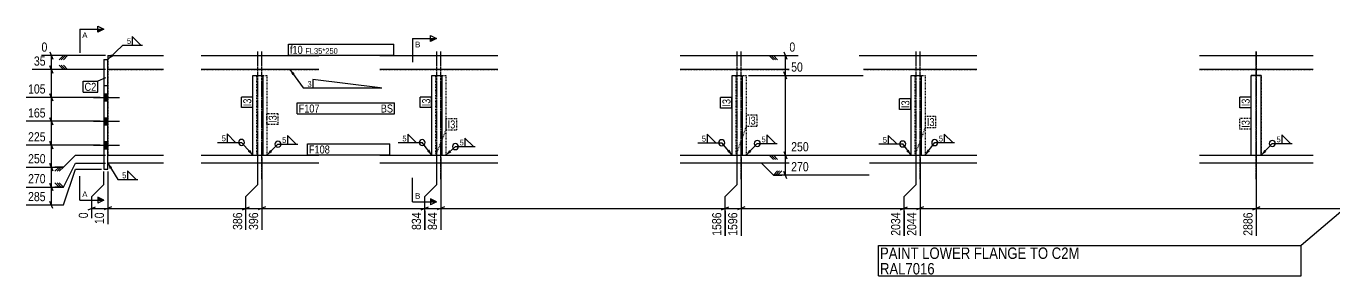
# Model space of a CAD drawing. Header units: millimetres. Extents: x 14 to 41883, y 10 to 1769.
# Drawn here: x 14 to 3288, y 14 to 641 of the extents above; entities that cross this region are included whole.
import ezdxf

# ---------------------------------------------------------------- set-up
doc = ezdxf.new("R2010")
doc.units = ezdxf.units.MM
doc.linetypes.add('DXK_LINE_DOT2', pattern=[3.9198, 1.9599, -1.9599])
doc.linetypes.add('DXK_LINE_DOT3', pattern=[5.9187, 2.979, -0.9799, 0.9799, -0.9799])
for name, color, linetype in [('MÅLSÆTNING', 7, 'Continuous'), ('STÅL', 7, 'Continuous'), ('TEKST', 7, 'Continuous')]:
    doc.layers.add(name, color=color, linetype=linetype)
doc.styles.add('Arial', font='ARIAL.TTF', dxfattribs={"height": 0.2})
doc.styles.add('Arial Narrow', font='ARIALN.TTF', dxfattribs={"height": 0.2})

msp = doc.modelspace()

# ---------------------------------------------------------------- hatches: boundary and pattern name
at = {"layer": 'STÅL', "linetype": 'Continuous'}
for points in [[(218.3, 453.3), (218.3, 471.3), (208.3, 471.3), (208.3, 453.3)], [(218.3, 453.3), (218.3, 471.3), (208.3, 471.3), (208.3, 453.3)], [(218.3, 393.3), (218.3, 411.3), (208.3, 411.3), (208.3, 393.3)], [(218.3, 393.3), (218.3, 411.3), (208.3, 411.3), (208.3, 393.3)], [(218.3, 333.3), (218.3, 351.3), (208.3, 351.3), (208.3, 333.3)], [(218.3, 333.3), (218.3, 351.3), (208.3, 351.3), (208.3, 333.3)]]:
    msp.add_hatch(color=96, dxfattribs=at).paths.add_polyline_path(points)
at = {"layer": 'TEKST', "linetype": 'Continuous'}
for color, points in [(30, [(193.3, 626.1), (193.3, 633.6), (208.3, 633.6)]), (30, [(1026.8, 602.8), (1026.8, 610.3), (1041.8, 610.3)]), (3, [(231.7, 565), (218.3, 557.3), (226.5, 570.4)]), (3, [(680.3, 517.9), (674.6, 532.3), (686.4, 522.3)]), (3, [(680.3, 517.9), (674.6, 532.3), (686.4, 522.3)]), (3, [(574.7, 331), (581.8, 317.3), (569.1, 326)]), (3, [(630.1, 325.2), (616.8, 317.3), (624.8, 330.5)]), (3, [(1023.7, 331.5), (1029.8, 317.3), (1017.7, 326.9)]), (3, [(1078.5, 324.5), (1064.8, 317.3), (1073.5, 330.1)]), (3, [(1775.1, 331.2), (1781.8, 317.3), (1769.3, 326.4)]), (3, [(1829.9, 325.6), (1816.8, 317.3), (1824.5, 330.7)]), (3, [(2223.8, 331.5), (2229.8, 317.3), (2217.8, 327)]), (3, [(2276.9, 326.9), (2264.8, 317.3), (2271, 331.5)]), (3, [(3119.8, 325.7), (3106.8, 317.3), (3114.4, 330.8)]), (3, [(3119.8, 325.7), (3106.8, 317.3), (3114.4, 330.8)]), (3, [(223.1, 282.6), (218.3, 297.3), (229.5, 286.6)]), (30, [(193.3, 204.5), (193.3, 212), (208.3, 204.5)]), (30, [(1026.8, 200.5), (1026.8, 208), (1041.8, 200.5)])]:
    msp.add_hatch(color=color, dxfattribs=at).paths.add_polyline_path(points)

# ---------------------------------------------------------------- linework, layer by layer
at = {"layer": 'MÅLSÆTNING', "color": 7, "linetype": 'Continuous'}
for p, q in [((107.2, 567.3), (96.7, 556.8)), ((117.7, 567.3), (96.7, 567.3)), ((112.5, 567.3), (102, 556.8)), ((117.7, 567.3), (107.2, 556.8)), ((1844.4, 567.3), (1939.8, 567.3)), ((1874.5, 567.3), (1885, 556.8)), ((1874.5, 567.3), (1895.5, 567.3)), ((1879.7, 567.3), (1890.2, 556.8)), ((1885, 567.3), (1895.5, 556.8)), ((1911.4, 576.3), (1918.6, 558.3)), ((1915, 517.3), (1915, 567.3)), ((212.3, 532.3), (29, 532.3)), ((73.6, 541.3), (80.8, 523.3)), ((107.2, 532.3), (96.7, 542.8)), ((107.2, 532.3), (96.7, 542.8)), ((117.7, 532.3), (96.7, 532.3)), ((117.7, 532.3), (96.7, 532.3)), ((112.5, 532.3), (102, 542.8)), ((112.5, 532.3), (102, 542.8)), ((117.7, 532.3), (107.2, 542.8)), ((117.7, 532.3), (107.2, 542.8)), ((1918.6, 508.3), (1911.4, 526.3)), ((1918.6, 508.3), (1911.4, 526.3)), ((1822.8, 517.3), (2110.2, 517.3)), ((1822.8, 517.3), (2110.2, 517.3)), ((1915, 317.3), (1915, 517.3)), ((199.3, 462.3), (14.4, 462.3)), ((199.3, 402.3), (14.4, 402.3)), ((73.6, 411.3), (80.8, 393.3)), ((77.2, 342.3), (77.2, 402.3)), ((199.3, 342.3), (14.4, 342.3)), ((199.3, 342.3), (14.4, 342.3)), ((80.8, 333.3), (73.6, 351.3)), ((73.6, 351.3), (80.8, 333.3)), ((77.2, 287.3), (77.2, 342.3)), ((80.8, 278.3), (73.6, 296.3)), ((73.6, 296.3), (80.8, 278.3)), ((107.2, 287.3), (137.2, 317.3)), ((107.2, 287.3), (137.2, 317.3)), ((107.2, 237.3), (137.2, 297.3)), ((107.2, 237.3), (137.2, 297.3)), ((137.2, 317.3), (212.3, 317.3)), ((137.2, 317.3), (212.3, 317.3)), ((137.2, 297.3), (212.3, 297.3)), ((137.2, 297.3), (212.3, 297.3)), ((594.3, 243.8), (594.3, 311.3)), ((594.3, 243.8), (594.3, 311.3)), ((604.3, 311.3), (604.3, 129.7)), ((604.3, 311.3), (604.3, 129.7)), ((1042.3, 243.8), (1042.3, 311.3)), ((1042.3, 243.8), (1042.3, 311.3)), ((1052.3, 311.3), (1052.3, 129.7)), ((1052.3, 311.3), (1052.3, 129.7)), ((1794.3, 243.8), (1794.3, 311.3)), ((1794.3, 243.8), (1794.3, 311.3)), ((1804.3, 311.3), (1804.3, 115.1)), ((1837.6, 317.3), (2124.8, 317.3)), ((1837.6, 317.3), (2124.8, 317.3)), ((1855, 297.3), (1837.6, 297.3)), ((1885, 267.3), (1855, 297.3)), ((1874.5, 317.3), (1885, 306.8)), ((1874.5, 317.3), (1895.5, 317.3)), ((1874.5, 317.3), (1885, 306.8)), ((1874.5, 317.3), (1895.5, 317.3)), ((1879.7, 317.3), (1890.2, 306.8)), ((1879.7, 317.3), (1890.2, 306.8)), ((1885, 317.3), (1895.5, 306.8)), ((1885, 317.3), (1895.5, 306.8)), ((1911.4, 326.3), (1918.6, 308.3)), ((1911.4, 326.3), (1918.6, 308.3)), ((1915, 267.3), (1915, 317.3)), ((2242.3, 243.8), (2242.3, 311.3)), ((2242.3, 243.8), (2242.3, 311.3)), ((2252.3, 311.3), (2252.3, 115.1)), ((2252.3, 311.3), (2252.3, 115.1)), ((3094.3, 311.3), (3094.3, 115.1)), ((3094.3, 311.3), (3094.3, 115.1)), ((14.4, 287.3), (107.2, 287.3)), ((14.4, 287.3), (107.2, 287.3)), ((77.2, 237.3), (77.2, 287.3)), ((96.7, 287.3), (86.2, 276.8)), ((107.2, 287.3), (86.2, 287.3)), ((96.7, 287.3), (86.2, 276.8)), ((107.2, 287.3), (86.2, 287.3)), ((102, 287.3), (91.5, 276.8)), ((102, 287.3), (91.5, 276.8)), ((107.2, 287.3), (96.7, 276.8)), ((107.2, 287.3), (96.7, 276.8)), ((107.2, 192.3), (137.2, 282.3)), ((137.2, 282.3), (202.3, 282.3)), ((208.3, 243.8), (208.3, 276.3)), ((218.3, 276.3), (218.3, 144.4)), ((218.3, 276.3), (218.3, 144.4)), ((1885, 267.3), (1895.5, 277.8)), ((2124.8, 267.3), (1885, 267.3)), ((1885, 267.3), (1906, 267.3)), ((1890.2, 267.3), (1900.7, 277.8)), ((1895.5, 267.3), (1906, 277.8)), ((1918.6, 258.3), (1911.4, 276.3)), ((14.4, 237.3), (107.2, 237.3)), ((14.4, 237.3), (107.2, 237.3)), ((80.8, 228.3), (73.6, 246.3)), ((73.6, 246.3), (80.8, 228.3)), ((77.2, 192.3), (77.2, 237.3)), ((96.7, 237.3), (86.2, 247.8)), ((96.7, 237.3), (86.2, 247.8)), ((107.2, 237.3), (86.2, 237.3)), ((107.2, 237.3), (86.2, 237.3)), ((102, 237.3), (91.5, 247.8)), ((102, 237.3), (91.5, 247.8)), ((107.2, 237.3), (96.7, 247.8)), ((107.2, 237.3), (96.7, 247.8)), ((178.3, 213.8), (208.3, 243.8)), ((564.3, 213.8), (594.3, 243.8)), ((564.3, 213.8), (594.3, 243.8)), ((1012.3, 213.8), (1042.3, 243.8)), ((1012.3, 213.8), (1042.3, 243.8)), ((1764.3, 213.8), (1794.3, 243.8)), ((1764.3, 213.8), (1794.3, 243.8)), ((2212.3, 213.8), (2242.3, 243.8)), ((2212.3, 213.8), (2242.3, 243.8)), ((80.8, 183.3), (73.6, 201.3)), ((178.3, 159), (178.3, 213.8)), ((564.3, 129.7), (564.3, 213.8)), ((1012.3, 129.7), (1012.3, 213.8)), ((1764.3, 115.1), (1764.3, 213.8)), ((2212.3, 115.1), (2212.3, 213.8)), ((14.4, 192.3), (107.2, 192.3)), ((169.3, 180.2), (187.3, 187.4)), ((178.3, 183.8), (218.3, 183.8)), ((227.3, 187.4), (209.3, 180.2)), ((227.3, 187.4), (209.3, 180.2)), ((555.3, 180.2), (573.3, 187.4)), ((564.3, 183.8), (604.3, 183.8)), ((613.3, 187.4), (595.3, 180.2)), ((613.3, 187.4), (595.3, 180.2)), ((1003.3, 180.2), (1021.3, 187.4)), ((1012.3, 183.8), (1052.3, 183.8)), ((1061.3, 187.4), (1043.3, 180.2)), ((1061.3, 187.4), (1043.3, 180.2)), ((1755.3, 180.2), (1773.3, 187.4)), ((1764.3, 183.8), (1804.3, 183.8)), ((1813.3, 187.4), (1795.3, 180.2)), ((2203.3, 180.2), (2221.3, 187.4)), ((2212.3, 183.8), (2252.3, 183.8)), ((2261.3, 187.4), (2243.3, 180.2)), ((2261.3, 187.4), (2243.3, 180.2)), ((2252.3, 183.8), (3094.3, 183.8)), ((3103.3, 187.4), (3085.3, 180.2)), ((3085.3, 180.2), (3103.3, 187.4)), ((3094.3, 183.8), (3542.3, 183.8))]:
    msp.add_line(p, q, dxfattribs=at)
at = {"layer": 'STÅL', "color": 2, "linetype": 'Continuous'}
for p, q in [((208.3, 557.3), (208.3, 282.3)), ((208.3, 557.3), (218.3, 557.3)), ((218.3, 567.3), (218.3, 557.3)), ((218.3, 567.3), (358.3, 567.3)), ((218.3, 317.3), (218.3, 557.3)), ((451.8, 567.3), (746.8, 567.3)), ((899.8, 567.3), (1194.8, 567.3)), ((1651.8, 567.3), (1946.8, 567.3)), ((2099.8, 567.3), (2394.8, 567.3)), ((2951.8, 567.3), (3236.8, 567.3)), ((358.3, 532.3), (218.3, 532.3)), ((746.8, 532.3), (451.8, 532.3)), ((1194.8, 532.3), (899.8, 532.3)), ((1946.8, 532.3), (1651.8, 532.3)), ((2394.8, 532.3), (2099.8, 532.3)), ((3236.8, 532.3), (2951.8, 532.3)), ((208.3, 492.3), (218.3, 492.3)), ((581.8, 317.3), (581.8, 517.3)), ((581.8, 517.3), (606.8, 517.3)), ((606.8, 517.3), (606.8, 317.3)), ((1029.8, 317.3), (1029.8, 517.3)), ((1029.8, 517.3), (1054.8, 517.3)), ((1054.8, 517.3), (1054.8, 317.3)), ((1781.8, 317.3), (1781.8, 517.3)), ((1781.8, 517.3), (1806.8, 517.3)), ((1806.8, 517.3), (1806.8, 317.3)), ((2229.8, 317.3), (2229.8, 517.3)), ((2229.8, 517.3), (2254.8, 517.3)), ((2254.8, 517.3), (2254.8, 317.3)), ((3081.8, 317.3), (3081.8, 517.3)), ((3106.8, 517.3), (3081.8, 517.3)), ((3106.8, 317.3), (3106.8, 517.3)), ((218.3, 297.3), (218.3, 317.3)), ((218.3, 317.3), (358.3, 317.3)), ((358.3, 297.3), (218.3, 297.3)), ((218.3, 282.3), (218.3, 297.3)), ((451.8, 317.3), (746.8, 317.3)), ((746.8, 297.3), (451.8, 297.3)), ((899.8, 317.3), (1194.8, 317.3)), ((1194.8, 297.3), (899.8, 297.3)), ((1651.8, 317.3), (1946.8, 317.3)), ((1946.8, 297.3), (1651.8, 297.3)), ((2099.8, 317.3), (2394.8, 317.3)), ((2394.8, 297.3), (2099.8, 297.3)), ((2951.8, 317.3), (3236.8, 317.3)), ((3236.8, 297.3), (2951.8, 297.3)), ((208.3, 282.3), (218.3, 282.3))]:
    msp.add_line(p, q, dxfattribs=at)
at = {"layer": 'STÅL', "color": 7, "linetype": 'DXK_LINE_DOT2'}
for p, q in [((218.3, 557.3), (218.3, 532.3)), ((218.3, 532.3), (218.3, 317.3)), ((218.3, 532.3), (358.3, 532.3)), ((451.8, 532.3), (746.8, 532.3)), ((899.8, 532.3), (1194.8, 532.3)), ((1651.8, 532.3), (1946.8, 532.3)), ((2099.8, 532.3), (2394.8, 532.3)), ((2951.8, 532.3), (3236.8, 532.3)), ((591.8, 317.3), (591.8, 517.3)), ((591.8, 517.3), (616.8, 517.3)), ((616.8, 517.3), (616.8, 317.3)), ((1039.8, 317.3), (1039.8, 517.3)), ((1039.8, 517.3), (1064.8, 517.3)), ((1064.8, 517.3), (1064.8, 317.3)), ((1791.8, 317.3), (1791.8, 517.3)), ((1791.8, 517.3), (1805.1, 517.3)), ((1805.2, 517.3), (1805.1, 517.3)), ((1805.2, 517.3), (1816.8, 517.3)), ((1816.8, 517.3), (1816.8, 317.3)), ((2239.8, 317.3), (2239.8, 517.3)), ((2239.8, 517.3), (2253.1, 517.3)), ((2253.2, 517.3), (2253.1, 517.3)), ((2253.2, 517.3), (2264.8, 517.3)), ((2264.8, 517.3), (2264.8, 317.3)), ((3081.8, 317.3), (3081.8, 517.3)), ((3081.8, 517.3), (3106.8, 517.3)), ((3106.8, 517.3), (3106.8, 317.3)), ((218.3, 317.3), (358.3, 317.3)), ((218.3, 297.3), (218.3, 317.3)), ((451.8, 317.3), (746.8, 317.3)), ((899.8, 317.3), (1194.8, 317.3)), ((1651.8, 317.3), (1946.8, 317.3)), ((2099.8, 317.3), (2394.8, 317.3)), ((2951.8, 317.3), (3236.8, 317.3))]:
    msp.add_line(p, q, dxfattribs=at)
at = {"layer": 'STÅL', "color": 7, "linetype": 'DXK_LINE_DOT3'}
for p, q in [((594.3, 257.3), (594.3, 577.3)), ((604.3, 257.3), (604.3, 577.3)), ((1042.3, 257.3), (1042.3, 577.3)), ((1052.3, 257.3), (1052.3, 577.3)), ((1794.3, 257.3), (1794.3, 577.3)), ((1804.3, 257.3), (1804.3, 577.3)), ((2242.3, 257.3), (2242.3, 577.3)), ((2252.3, 257.3), (2252.3, 577.3)), ((3094.3, 577.3), (3094.3, 257.3)), ((3094.3, 257.3), (3094.3, 577.3))]:
    msp.add_line(p, q, dxfattribs=at)
at = {"layer": 'STÅL', "color": 96, "linetype": 'Continuous'}
for p, q in [((182.3, 462.3), (247.3, 462.3)), ((182.3, 462.3), (247.3, 462.3)), ((208.3, 471.3), (218.3, 471.3)), ((208.3, 471.3), (218.3, 471.3)), ((208.3, 453.3), (218.3, 453.3)), ((208.3, 453.3), (218.3, 453.3)), ((182.3, 402.3), (247.3, 402.3)), ((182.3, 402.3), (247.3, 402.3)), ((208.3, 411.3), (218.3, 411.3)), ((208.3, 411.3), (218.3, 411.3)), ((208.3, 393.3), (218.3, 393.3)), ((208.3, 393.3), (218.3, 393.3)), ((182.3, 342.3), (247.3, 342.3)), ((182.3, 342.3), (247.3, 342.3)), ((208.3, 351.3), (218.3, 351.3)), ((208.3, 351.3), (218.3, 351.3)), ((208.3, 333.3), (218.3, 333.3)), ((208.3, 333.3), (218.3, 333.3))]:
    msp.add_line(p, q, dxfattribs=at)
at = {"layer": 'TEKST', "color": 30, "linetype": 'Continuous'}
for p, q in [((193.3, 626.1), (193.3, 641.1)), ((193.3, 641.1), (208.3, 633.6)), ((208.3, 633.6), (193.3, 626.1)), ((1026.8, 602.8), (1026.8, 617.8)), ((1026.8, 617.8), (1041.8, 610.3)), ((1041.8, 610.3), (1026.8, 602.8)), ((208.3, 204.5), (193.3, 212)), ((193.3, 212), (193.3, 197)), ((208.3, 204.5), (193.3, 197)), ((1041.8, 200.5), (1026.8, 208))]:
    msp.add_line(p, q, dxfattribs=at)
at = {"layer": 'TEKST', "color": 3, "linetype": 'Continuous'}
for p, q in [((581.8, 317.3), (553.3, 349.4)), ((1029.8, 317.3), (1005.7, 348.9)), ((1781.8, 317.3), (1755.7, 348.5)), ((2229.8, 317.3), (2208.8, 345.3))]:
    msp.add_line(p, q, dxfattribs=at)
for centre, start, end in [((553.3, 349.4), 90, 270), ((553.3, 349.4), 270, 90), ((1005.7, 348.9), 90, 270), ((1005.7, 348.9), 270, 90), ((1755.7, 348.5), 90, 270), ((1755.7, 348.5), 270, 90), ((2208.8, 345.3), 90, 270), ((2208.8, 345.3), 270, 90)]:
    msp.add_arc(centre, 7.5, start, end, dxfattribs=at)

# ---------------------------------------------------------------- wipeouts: each hides what was drawn before it
at = {"color": 0, "linetype": 'Continuous'}
for points in [[(167.7, 611.1), (167.7, 626.1), (154.3, 626.1), (154.3, 611.1)], [(1001.2, 587.8), (1001.2, 602.8), (987.8, 602.8), (987.8, 587.8)], [(2289, 18), (2289, 48), (2152, 48), (2152, 18)]]:
    msp.add_wipeout(points, dxfattribs=at).dxf.layer = 'TEKST'
at = {"color": 0}
for points in [[(276.7, 595.2), (276.7, 612.6), (265.2, 612.6), (265.2, 595.2)], [(189.6, 478.7), (189.6, 499.7), (160.2, 499.7), (160.2, 478.7)], [(728.8, 487.7), (728.8, 505.1), (717.2, 505.1), (717.2, 487.7)], [(748.6, 424.3), (748.6, 445.3), (696.2, 445.3), (696.2, 424.3)], [(932.6, 424.3), (932.6, 445.3), (901.9, 445.3), (901.9, 424.3)], [(514, 351.2), (514, 368.6), (502.5, 368.6), (502.5, 351.2)], [(665.3, 346.6), (665.3, 364), (653.8, 364), (653.8, 346.6)], [(966.4, 350.7), (966.4, 368.1), (954.8, 368.1), (954.8, 350.7)], [(1716.4, 350.3), (1716.4, 367.7), (1704.8, 367.7), (1704.8, 350.3)], [(1865.6, 348.5), (1865.6, 365.9), (1854.1, 365.9), (1854.1, 348.5)], [(2169.5, 347.1), (2169.5, 364.5), (2158, 364.5), (2158, 347.1)], [(2309.8, 350.5), (2309.8, 367.9), (2298.3, 367.9), (2298.3, 350.5)], [(3155.2, 348.5), (3155.2, 365.9), (3143.7, 365.9), (3143.7, 348.5)], [(1109.7, 340.6), (1109.7, 358), (1098.2, 358), (1098.2, 340.6)], [(264.7, 258.3), (264.7, 275.7), (253.2, 275.7), (253.2, 258.3)]]:
    msp.add_wipeout(points, dxfattribs=at).dxf.layer = 'TEKST'

# ---------------------------------------------------------------- next in the draw order: linework, layer by layer
at = {"layer": 'TEKST', "color": 7, "linetype": 'Continuous'}
for p, q in [((148.3, 633.6), (148.3, 573.6)), ((148.3, 633.6), (208.3, 633.6)), ((981.8, 610.3), (981.8, 550.3)), ((981.8, 610.3), (1041.8, 610.3)), ((2148.4, 14.4), (3207, 14.4))]:
    msp.add_line(p, q, dxfattribs=at)
at = {"layer": 'TEKST', "color": 3, "linetype": 'Continuous'}
for p, q in [((218.3, 557.3), (255.9, 593.4)), ((255.9, 593.4), (305.5, 593.4)), ((301.3, 593.4), (279.8, 614.9)), ((279.8, 614.9), (279.8, 593.4)), ((279.8, 593.4), (301.3, 593.4)), ((674.6, 532.3), (707.9, 485.9)), ((674.6, 532.3), (707.9, 485.9)), ((900.3, 485.9), (731.9, 507.3)), ((731.9, 507.3), (731.9, 485.9)), ((707.9, 485.9), (904.6, 485.9)), ((731.9, 485.9), (900.3, 485.9)), ((538.5, 349.4), (517.1, 370.9)), ((517.1, 370.9), (517.1, 349.4)), ((689.8, 344.8), (668.4, 366.3)), ((668.4, 366.3), (668.4, 344.8)), ((990.9, 348.9), (969.4, 370.3)), ((969.4, 370.3), (969.4, 348.9)), ((1134.2, 338.8), (1112.8, 360.2)), ((1112.8, 360.2), (1112.8, 338.8)), ((1740.9, 348.5), (1719.5, 370)), ((1719.5, 370), (1719.5, 348.5)), ((1890.1, 346.7), (1868.7, 368.1)), ((1868.7, 368.1), (1868.7, 346.7)), ((2194.1, 345.3), (2172.6, 366.7)), ((2172.6, 366.7), (2172.6, 345.3)), ((2334.4, 348.7), (2312.9, 370.1)), ((2312.9, 370.1), (2312.9, 348.7)), ((3179.7, 346.7), (3158.3, 368.1)), ((3158.3, 368.1), (3158.3, 346.7)), ((493.2, 349.4), (553.3, 349.4)), ((517.1, 349.4), (538.5, 349.4)), ((616.8, 317.3), (644.5, 344.8)), ((644.5, 344.8), (694.1, 344.8)), ((668.4, 344.8), (689.8, 344.8)), ((945.5, 348.9), (1005.7, 348.9)), ((969.4, 348.9), (990.9, 348.9)), ((1064.8, 317.3), (1088.9, 338.8)), ((1088.9, 338.8), (1138.5, 338.8)), ((1112.8, 338.8), (1134.2, 338.8)), ((1695.5, 348.5), (1755.7, 348.5)), ((1719.5, 348.5), (1740.9, 348.5)), ((1816.8, 317.3), (1844.8, 346.7)), ((1844.8, 346.7), (1894.4, 346.7)), ((1868.7, 346.7), (1890.1, 346.7)), ((2148.7, 345.3), (2208.8, 345.3)), ((2172.6, 345.3), (2194.1, 345.3)), ((2264.8, 317.3), (2289, 348.7)), ((2289, 348.7), (2338.6, 348.7)), ((2312.9, 348.7), (2334.4, 348.7)), ((3106.8, 317.3), (3134.4, 346.7)), ((3106.8, 317.3), (3134.4, 346.7)), ((3134.4, 346.7), (3184, 346.7)), ((3158.3, 346.7), (3179.7, 346.7)), ((218.3, 297.3), (243.9, 256.5)), ((289.3, 256.5), (267.8, 277.9)), ((267.8, 277.9), (267.8, 256.5)), ((243.9, 256.5), (293.5, 256.5)), ((267.8, 256.5), (289.3, 256.5))]:
    msp.add_line(p, q, dxfattribs=at)
for centre, start, end in [((644.5, 344.8), 90, 270), ((644.5, 344.8), 270, 90), ((1088.9, 338.8), 90, 270), ((1088.9, 338.8), 270, 90), ((1844.8, 346.7), 90, 270), ((1844.8, 346.7), 270, 90), ((2289, 348.7), 90, 270), ((2289, 348.7), 270, 90), ((3134.4, 346.7), 90, 270), ((3134.4, 346.7), 270, 90)]:
    msp.add_arc(centre, 7.5, start, end, dxfattribs=at)

# ---------------------------------------------------------------- next in the draw order: texts
at = {"layer": 'TEKST', "color": 3, "linetype": 'Continuous', "style": 'Arial'}
for s, p in [('A', (154.3, 611.1)), ('B', (987.8, 587.8))]:
    msp.add_text(s, height=14.3, dxfattribs=at).set_placement(p)
at = {"layer": 'TEKST', "color": 3, "style": 'Arial Narrow'}
for s, p in [('5', (266.4, 596.4)), ('3', (718.4, 488.9)), ('5', (503.7, 352.4)), ('5', (655, 347.8)), ('5', (956, 351.9)), ('5', (1706, 351.5)), ('5', (1855.3, 349.7)), ('5', (2159.2, 348.3)), ('5', (2299.5, 351.7)), ('5', (3144.9, 349.7)), ('5', (1099.4, 341.8)), ('5', (254.4, 259.5))]:
    msp.add_text(s, height=14.3, dxfattribs=at).set_placement(p)

# ---------------------------------------------------------------- next in the draw order: wipeouts: each hides what was drawn before it
at = {"color": 0, "linetype": 'Continuous'}
for points, layer in [([(1944.6, 572.1), (1944.6, 605.7), (1920.4, 605.7), (1920.4, 572.1)], 'MÅLSÆTNING'), ([(2110.6, 522.1), (2110.6, 555.7), (1924.8, 555.7), (1924.8, 522.1)], 'MÅLSÆTNING'), ([(67.4, 407.1), (67.4, 440.7), (14, 440.7), (14, 407.1)], 'MÅLSÆTNING'), ([(2125.2, 322.1), (2125.2, 355.7), (1924.8, 355.7), (1924.8, 322.1)], 'MÅLSÆTNING'), ([(67.4, 292.1), (67.4, 325.7), (14, 325.7), (14, 292.1)], 'MÅLSÆTNING'), ([(2125.2, 272.1), (2125.2, 305.7), (1924.8, 305.7), (1924.8, 272.1)], 'MÅLSÆTNING'), ([(67.4, 242.1), (67.4, 275.7), (14, 275.7), (14, 242.1)], 'MÅLSÆTNING'), ([(1799.5, 178.4), (1765.9, 178.4), (1765.9, 110.3), (1799.5, 110.3)], 'MÅLSÆTNING'), ([(2247.5, 178.4), (2213.9, 178.4), (2213.9, 110.3), (2247.5, 110.3)], 'MÅLSÆTNING'), ([(3089.5, 178.4), (3055.9, 178.4), (3055.9, 110.3), (3089.5, 110.3)], 'MÅLSÆTNING'), ([(167.7, 212), (167.7, 227), (154.3, 227), (154.3, 212)], 'TEKST'), ([(3203.4, 57), (3203.4, 87), (2152, 87), (2152, 57)], 'TEKST')]:
    msp.add_wipeout(points, dxfattribs=at).dxf.layer = layer
at = {"color": 0}
for points in [[(706.5, 571.5), (706.5, 592.5), (674.5, 592.5), (674.5, 571.5)], [(189.6, 478.7), (189.6, 499.7), (160.2, 499.7), (160.2, 478.7)], [(577.6, 459.3), (556.6, 459.3), (556.6, 440.1), (577.6, 440.1)], [(1025.6, 459.3), (1004.6, 459.3), (1004.6, 440.1), (1025.6, 440.1)], [(3077.6, 459), (3056.6, 459), (3056.6, 439.8), (3077.6, 439.8)], [(748.6, 424.3), (748.6, 445.3), (696.2, 445.3), (696.2, 424.3)], [(932.6, 424.3), (932.6, 445.3), (901.9, 445.3), (901.9, 424.3)], [(1777.6, 458.2), (1756.6, 458.2), (1756.6, 439), (1777.6, 439)], [(2225.6, 454.7), (2204.6, 454.7), (2204.6, 435.5), (2225.6, 435.5)], [(641.2, 417.4), (620.2, 417.4), (620.2, 398.2), (641.2, 398.2)], [(1088.6, 384.4), (1088.6, 405.4), (1069.4, 405.4), (1069.4, 384.4)], [(1840.8, 394), (1840.8, 415), (1821.6, 415), (1821.6, 394)], [(2288.6, 390.3), (2288.6, 411.3), (2269.4, 411.3), (2269.4, 390.3)], [(3077.6, 405.3), (3056.6, 405.3), (3056.6, 386.1), (3077.6, 386.1)], [(921.4, 321.5), (921.4, 342.5), (722, 342.5), (722, 321.5)]]:
    msp.add_wipeout(points, dxfattribs=at).dxf.layer = 'TEKST'

# ---------------------------------------------------------------- next in the draw order: linework, layer by layer
at = {"layer": 'MÅLSÆTNING', "color": 7, "linetype": 'Continuous'}
for p, q in [((73.6, 471.3), (80.8, 453.3)), ((77.2, 402.3), (77.2, 462.3)), ((199.3, 402.3), (14.4, 402.3)), ((80.8, 393.3), (73.6, 411.3)), ((1804.3, 311.3), (1804.3, 115.1)), ((1764.3, 115.1), (1764.3, 213.8)), ((2212.3, 115.1), (2212.3, 213.8)), ((1052.3, 183.8), (1764.3, 183.8)), ((1755.3, 180.2), (1773.3, 187.4)), ((1813.3, 187.4), (1795.3, 180.2)), ((1804.3, 183.8), (2212.3, 183.8)), ((2203.3, 180.2), (2221.3, 187.4))]:
    msp.add_line(p, q, dxfattribs=at)
at = {"layer": 'TEKST', "color": 7, "linetype": 'Continuous'}
for p, q in [((156.6, 503.3), (193.2, 503.3)), ((156.6, 475.1), (156.6, 503.3)), ((213, 511.7), (193.2, 503.3)), ((193.2, 475.1), (193.2, 503.3)), ((156.6, 475.1), (193.2, 475.1)), ((692.6, 448.9), (936.2, 448.9)), ((692.6, 420.7), (692.6, 448.9)), ((936.2, 420.7), (936.2, 448.9)), ((692.6, 420.7), (936.2, 420.7)), ((3449.2, 297.3), (3207, 90.6)), ((148.3, 204.5), (148.3, 264.5)), ((148.3, 204.5), (208.3, 204.5)), ((2148.4, 90.6), (3207, 90.6)), ((2148.4, 14.4), (2148.4, 90.6)), ((3207, 14.4), (3207, 90.6))]:
    msp.add_line(p, q, dxfattribs=at)

# ---------------------------------------------------------------- next in the draw order: texts
at = {"layer": 'MÅLSÆTNING', "color": 3, "linetype": 'Continuous', "style": 'Arial Narrow'}
for s, height, p in [('0', 22.9, (1925.2, 576.9)), ('50', 22.91, (1929.6, 526.9)), ('165', 22.91, (18.8, 411.9)), ('250', 22.91, (1929.6, 326.9)), ('250', 22.91, (18.8, 296.9)), ('270', 22.91, (1929.6, 276.9))]:
    msp.add_text(s, height=height, dxfattribs=at).set_placement(p)
for s, p in [('1596', (1794.7, 115.1)), ('2044', (2242.7, 115.1)), ('2886', (3084.7, 115.1))]:
    msp.add_text(s, height=22.91, rotation=90.0002, dxfattribs=at).set_placement(p)
at = {"layer": 'TEKST', "color": 3, "style": 'Arial Narrow'}
for s, p in [('C2', (160.2, 478.7)), ('F107', (696.2, 424.3)), ('BS', (901.9, 424.3))]:
    msp.add_text(s, height=20.04, dxfattribs=at).set_placement(p)
at = {"layer": 'TEKST', "color": 3, "linetype": 'Continuous'}
for s, height, style, p in [('A', 14.3, 'Arial', (154.3, 212)), ('PAINT LOWER FLANGE TO C2M', 28.633, 'Arial Narrow', (2152, 57)), ('RAL7016', 28.63, 'Arial Narrow', (2152, 18))]:
    msp.add_text(s, height=height, dxfattribs=dict(at, style=style)).set_placement(p)

# ---------------------------------------------------------------- next in the draw order: wipeouts: each hides what was drawn before it
at = {"color": 0, "linetype": 'Continuous'}
msp.add_wipeout([(67.4, 197.1), (67.4, 230.7), (14, 230.7), (14, 197.1)], dxfattribs=at).dxf.layer = 'MÅLSÆTNING'
at = {"color": 0}
for points in [[(706.5, 571.5), (706.5, 592.5), (674.5, 592.5), (674.5, 571.5)], [(577.6, 459.3), (556.6, 459.3), (556.6, 440.1), (577.6, 440.1)], [(1025.6, 459.3), (1004.6, 459.3), (1004.6, 440.1), (1025.6, 440.1)], [(3077.6, 459), (3056.6, 459), (3056.6, 439.8), (3077.6, 439.8)], [(1777.6, 458.2), (1756.6, 458.2), (1756.6, 439), (1777.6, 439)], [(2225.6, 454.7), (2204.6, 454.7), (2204.6, 435.5), (2225.6, 435.5)], [(641.2, 417.4), (620.2, 417.4), (620.2, 398.2), (641.2, 398.2)], [(1088.6, 384.4), (1088.6, 405.4), (1069.4, 405.4), (1069.4, 384.4)], [(1840.8, 394), (1840.8, 415), (1821.6, 415), (1821.6, 394)], [(2288.6, 390.3), (2288.6, 411.3), (2269.4, 411.3), (2269.4, 390.3)], [(3077.6, 405.3), (3056.6, 405.3), (3056.6, 386.1), (3077.6, 386.1)], [(921.4, 321.5), (921.4, 342.5), (722, 342.5), (722, 321.5)]]:
    msp.add_wipeout(points, dxfattribs=at).dxf.layer = 'TEKST'

# ---------------------------------------------------------------- next in the draw order: linework, layer by layer
at = {"layer": 'TEKST', "color": 7, "linetype": 'Continuous'}
for p, q in [((670.9, 567.9), (670.9, 596.1)), ((553, 436.5), (553, 462.9)), ((581.2, 462.9), (553, 462.9)), ((581.2, 436.5), (581.2, 462.9)), ((1001, 436.5), (1001, 462.9)), ((1029.2, 462.9), (1001, 462.9)), ((1029.2, 436.5), (1029.2, 462.9)), ((1753, 435.4), (1753, 461.8)), ((1781.2, 461.8), (1753, 461.8)), ((1781.2, 435.4), (1781.2, 461.8)), ((3053, 436.2), (3053, 462.6)), ((3081.2, 462.6), (3053, 462.6)), ((3081.2, 436.2), (3081.2, 462.6)), ((581.2, 436.5), (553, 436.5)), ((1029.2, 436.5), (1001, 436.5)), ((1781.2, 435.4), (1753, 435.4)), ((2201, 431.9), (2201, 458.3)), ((2229.2, 458.3), (2201, 458.3)), ((2229.2, 431.9), (2201, 431.9)), ((2229.2, 431.9), (2229.2, 458.3)), ((3081.2, 436.2), (3053, 436.2)), ((718.4, 346.1), (925, 346.1)), ((718.4, 317.9), (718.4, 346.1)), ((925, 317.9), (925, 346.1)), ((718.4, 317.9), (925, 317.9))]:
    msp.add_line(p, q, dxfattribs=at)
at = {"layer": 'TEKST', "color": 7, "linetype": 'DXK_LINE_DOT2'}
for p, q in [((616.6, 394.6), (616.6, 421)), ((644.8, 421), (616.6, 421)), ((616.8, 398.4), (616.6, 394.6)), ((644.8, 394.6), (616.6, 394.6)), ((644.8, 394.6), (644.8, 421)), ((1065.8, 409), (1092.2, 409)), ((1065.8, 380.8), (1065.8, 409)), ((1092.2, 380.8), (1092.2, 409)), ((1818, 418.6), (1844.4, 418.6)), ((1818, 390.4), (1818, 418.6)), ((1844.4, 390.4), (1844.4, 418.6)), ((2265.8, 414.9), (2292.2, 414.9)), ((2265.8, 386.7), (2265.8, 414.9)), ((2292.2, 386.7), (2292.2, 414.9)), ((3053, 382.5), (3053, 408.9)), ((3081.2, 408.9), (3053, 408.9)), ((3081.2, 382.5), (3081.2, 408.9)), ((1039.8, 317.3), (1065.8, 380.8)), ((1065.8, 380.8), (1092.2, 380.8)), ((1791.8, 317.3), (1818, 390.4)), ((1818, 390.4), (1844.4, 390.4)), ((2239.8, 317.3), (2265.8, 386.7)), ((2265.8, 386.7), (2292.2, 386.7)), ((3081.2, 382.5), (3053, 382.5))]:
    msp.add_line(p, q, dxfattribs=at)

# ---------------------------------------------------------------- next in the draw order: texts
at = {"layer": 'MÅLSÆTNING', "color": 3, "linetype": 'Continuous', "style": 'Arial Narrow'}
for s, p in [('270', (18.8, 246.9)), ('285', (18.8, 201.9))]:
    msp.add_text(s, height=22.91, dxfattribs=at).set_placement(p)
at = {"layer": 'TEKST', "color": 3, "style": 'Arial Narrow'}
for p in [(577.6, 440.1), (1025.6, 440.1), (1777.6, 439), (2225.6, 435.5), (3077.6, 439.8), (641.2, 398.2), (3077.6, 386.1)]:
    msp.add_text('I3', height=20.04, rotation=90.0002, dxfattribs=at).set_placement(p)
for s, p in [('I3', (1069.4, 384.4)), ('I3', (1821.6, 394)), ('I3', (2269.4, 390.3)), ('F108', (722, 321.5))]:
    msp.add_text(s, height=20.04, dxfattribs=at).set_placement(p)

# ---------------------------------------------------------------- next in the draw order: wipeouts: each hides what was drawn before it
at = {"color": 0, "linetype": 'Continuous'}
for points in [[(67.4, 467.1), (67.4, 500.7), (14, 500.7), (14, 467.1)], [(67.4, 347.1), (67.4, 380.7), (14, 380.7), (14, 347.1)], [(1047.5, 178.4), (1013.9, 178.4), (1013.9, 124.9), (1047.5, 124.9)], [(1759.5, 178.4), (1725.9, 178.4), (1725.9, 110.3), (1759.5, 110.3)], [(2207.5, 178.4), (2173.9, 178.4), (2173.9, 110.3), (2207.5, 110.3)]]:
    msp.add_wipeout(points, dxfattribs=at).dxf.layer = 'MÅLSÆTNING'
at = {"color": 0}
msp.add_wipeout([(931, 571.5), (931, 586.5), (712.8, 586.5), (712.8, 571.5)], dxfattribs=at).dxf.layer = 'TEKST'

# ---------------------------------------------------------------- next in the draw order: linework, layer by layer
at = {"layer": 'MÅLSÆTNING', "color": 7, "linetype": 'Continuous'}
for p, q in [((77.2, 462.3), (77.2, 532.3)), ((199.3, 462.3), (14.4, 462.3)), ((80.8, 453.3), (73.6, 471.3)), ((1012.3, 129.7), (1012.3, 213.8)), ((604.3, 183.8), (1012.3, 183.8)), ((1003.3, 180.2), (1021.3, 187.4))]:
    msp.add_line(p, q, dxfattribs=at)
at = {"layer": 'TEKST', "color": 30, "linetype": 'Continuous'}
for p in [(1026.8, 208), (1041.8, 200.5)]:
    msp.add_line(p, (1026.8, 193), dxfattribs=at)

# ---------------------------------------------------------------- next in the draw order: texts
at = {"layer": 'MÅLSÆTNING', "color": 3, "linetype": 'Continuous', "style": 'Arial Narrow'}
for s, p in [('105', (18.8, 471.9)), ('225', (18.8, 351.9))]:
    msp.add_text(s, height=22.91, dxfattribs=at).set_placement(p)
for s, p in [('844', (1042.7, 129.7)), ('1586', (1754.7, 115.1)), ('2034', (2202.7, 115.1))]:
    msp.add_text(s, height=22.91, rotation=90.0002, dxfattribs=at).set_placement(p)

# ---------------------------------------------------------------- next in the draw order: wipeouts: each hides what was drawn before it
at = {"color": 0}
msp.add_wipeout([(931, 571.5), (931, 586.5), (712.8, 586.5), (712.8, 571.5)], dxfattribs=at).dxf.layer = 'TEKST'

# ---------------------------------------------------------------- next in the draw order: linework, layer by layer
at = {"layer": 'TEKST', "color": 7, "linetype": 'Continuous'}
for p, q in [((670.9, 596.1), (934.6, 596.1)), ((934.6, 567.9), (934.6, 596.1)), ((670.9, 567.9), (934.6, 567.9))]:
    msp.add_line(p, q, dxfattribs=at)

# ---------------------------------------------------------------- next in the draw order: texts
at = {"layer": 'TEKST', "color": 3, "style": 'Arial Narrow'}
for s, height, p in [('f10', 20.04, (674.5, 571.5)), ('FL35*250', 14.32, (712.8, 571.5))]:
    msp.add_text(s, height=height, dxfattribs=at).set_placement(p)

# ---------------------------------------------------------------- next in the draw order: wipeouts: each hides what was drawn before it
at = {"color": 0, "linetype": 'Continuous'}
for points, layer in [([(67.4, 537.1), (67.4, 570.7), (28.6, 570.7), (28.6, 537.1)], 'MÅLSÆTNING'), ([(599.5, 178.4), (565.9, 178.4), (565.9, 124.9), (599.5, 124.9)], 'MÅLSÆTNING'), ([(1007.5, 178.4), (973.9, 178.4), (973.9, 124.9), (1007.5, 124.9)], 'MÅLSÆTNING'), ([(1001.2, 208), (1001.2, 223), (987.8, 223), (987.8, 208)], 'TEKST')]:
    msp.add_wipeout(points, dxfattribs=at).dxf.layer = layer

# ---------------------------------------------------------------- next in the draw order: linework, layer by layer
at = {"layer": 'MÅLSÆTNING', "color": 7, "linetype": 'Continuous'}
for p, q in [((212.3, 567.3), (52.4, 567.3)), ((73.6, 576.3), (80.8, 558.3)), ((77.2, 532.3), (77.2, 567.3)), ((212.3, 532.3), (29, 532.3)), ((80.8, 523.3), (73.6, 541.3)), ((564.3, 129.7), (564.3, 213.8)), ((218.3, 183.8), (564.3, 183.8)), ((555.3, 180.2), (573.3, 187.4))]:
    msp.add_line(p, q, dxfattribs=at)
at = {"layer": 'TEKST', "color": 7, "linetype": 'Continuous'}
for q in [(981.8, 260.5), (1041.8, 200.5)]:
    msp.add_line((981.8, 200.5), q, dxfattribs=at)

# ---------------------------------------------------------------- next in the draw order: texts
at = {"layer": 'MÅLSÆTNING', "color": 3, "linetype": 'Continuous', "style": 'Arial Narrow'}
msp.add_text('35', height=22.91, dxfattribs=at).set_placement((33.4, 541.9))
for s, p in [('396', (594.7, 129.7)), ('834', (1002.7, 129.7))]:
    msp.add_text(s, height=22.91, rotation=90.0002, dxfattribs=at).set_placement(p)
at = {"layer": 'TEKST', "color": 3, "linetype": 'Continuous', "style": 'Arial'}
msp.add_text('B', height=14.3, dxfattribs=at).set_placement((987.8, 208))

# ---------------------------------------------------------------- next in the draw order: wipeouts: each hides what was drawn before it
at = {"color": 0, "linetype": 'Continuous'}
for points in [[(71.8, 572.1), (71.8, 605.7), (47.6, 605.7), (47.6, 572.1)], [(213.5, 178.4), (179.9, 178.4), (179.9, 139.6), (213.5, 139.6)], [(559.5, 178.4), (525.9, 178.4), (525.9, 124.9), (559.5, 124.9)]]:
    msp.add_wipeout(points, dxfattribs=at).dxf.layer = 'MÅLSÆTNING'

# ---------------------------------------------------------------- next in the draw order: texts
at = {"layer": 'MÅLSÆTNING', "color": 3, "linetype": 'Continuous', "style": 'Arial Narrow'}
msp.add_text('0', height=22.9, dxfattribs=at).set_placement((52.4, 576.9))
msp.add_text('386', height=22.91, rotation=90.0002, dxfattribs=at).set_placement((554.7, 129.7))

# ---------------------------------------------------------------- next in the draw order: wipeouts: each hides what was drawn before it
at = {"color": 0, "linetype": 'Continuous'}
msp.add_wipeout([(173.5, 178.4), (139.9, 178.4), (139.9, 154.2), (173.5, 154.2)], dxfattribs=at).dxf.layer = 'MÅLSÆTNING'

# ---------------------------------------------------------------- next in the draw order: texts
at = {"layer": 'MÅLSÆTNING', "color": 3, "linetype": 'Continuous', "style": 'Arial Narrow'}
for s, height, p in [('0', 22.9, (168.7, 159)), ('10', 22.91, (208.7, 144.4))]:
    msp.add_text(s, height=height, rotation=90.0002, dxfattribs=at).set_placement(p)

doc.saveas('drawing.dxf')
